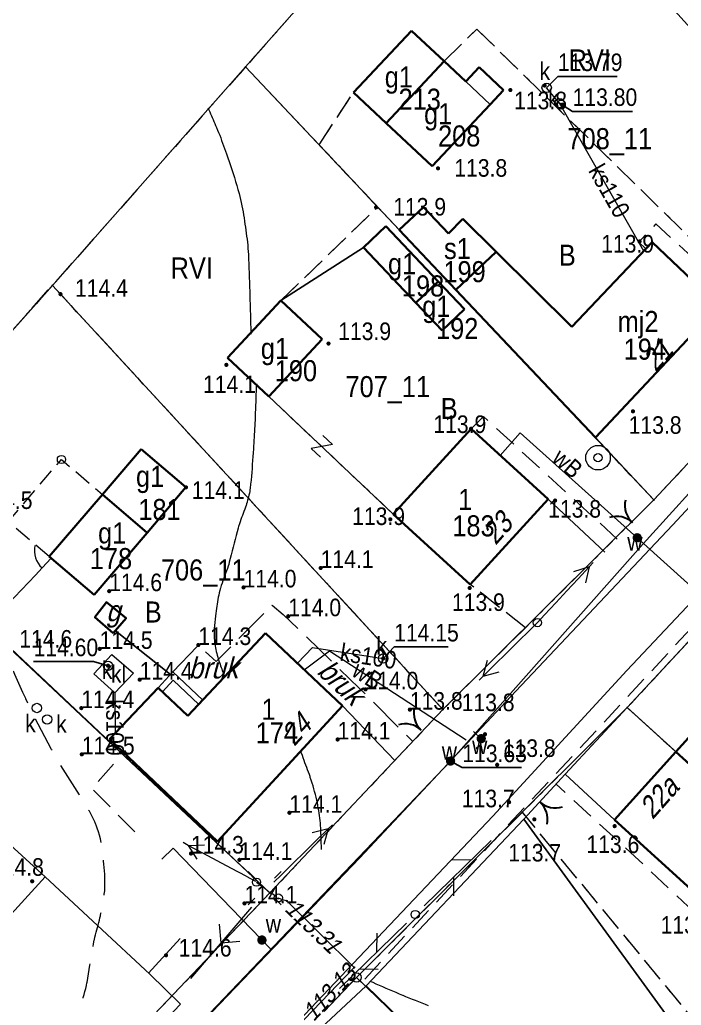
# Model space of a CAD drawing. Extents: x 6512885 to 6513481, y 5959590 to 5960000.
# Drawn here: x 6512914.8 to 6512971.3, y 5959644.3 to 5959728.5 of the extents above; entities that cross this region are included whole.
import ezdxf
from ezdxf.enums import TextEntityAlignment as Align

# ---------------------------------------------------------------- set-up
doc = ezdxf.new("R2010")
doc.units = 0
doc.header["$MEASUREMENT"] = 0
for name, pattern in [('0.7_0.7', [1.4, 0.7, -0.7]), ('2.0_1.0', [3, 2, -1]), ('21-1000', [2.2, 1.5, -0.7]), ('217-1000', [2.8, 2.1, -0.7]), ('218-1000', [1.4, 0.7, -0.7]), ('219-1000', [0]), ('3.0_1.5', [4.5, 3, -1.5]), ('mz3.0_1.0', [4, 3, -1])]:
    doc.linetypes.add(name, pattern=pattern)
doc.layers.get('0').update_dxf_attribs({"color": 2, "linetype": 'CONTINUOUS', "lineweight": 5})
for name, color, linetype in [('202-Punkt graniczny stabilizowany trwale', 7, 'CONTINUOUS'), ('203-Punkt załamania granicy działki nie stabilizowany', 7, 'CONTINUOUS'), ('210-Oznaczenie użytku', 7, 'CONTINUOUS'), ('211-Nr działki', 7, 'CONTINUOUS'), ('217-Granica konturu klasyfikcyjnego', 7, 'CONTINUOUS'), ('218-Granica użytku', 7, 'CONTINUOUS'), ('219-Linia granicy', 7, 'CONTINUOUS'), ('238-Punkt adresowy budynku', 7, 'CONTINUOUS'), ('311-podpora związana z budynkiem (punkt)', 7, 'CONTINUOUS'), ('312-Budynek (powierzchnia)', 7, 'CONTINUOUS'), ('312-Numer ewidencyjny budynku', 7, 'CONTINUOUS'), ('312-Numer ewidencyjny budynku-Atr124', 7, 'CONTINUOUS'), ('320-część budynku wyodrębniona ze względu na liczbę kondygnacji naziemnych (powierzchnia)', 7, 'CONTINUOUS'), ('346-Wiata  taras odkryty na podporach - obrys', 7, 'CONTINUOUS'), ('354-Taras weranda', 7, 'CONTINUOUS'), ('510-Podpora jednosłupowa symb.-SEPOW', 7, 'CONTINUOUS'), ('510-Podpora jednosłupowa symb.-STPOW', 7, 'CONTINUOUS'), ('512-Podpora wielosłupowa linia-SEPOW', 7, 'CONTINUOUS'), ('516-Kierunek linii eN-SEPOW', 7, 'CONTINUOUS'), ('521-Kierunek linii-STPOW', 7, 'CONTINUOUS'), ('625-Punkt rzędnej przewodu-SEPOD', 7, 'CONTINUOUS'), ('625-Punkt rzędnej przewodu-SEPOD-Atr2', 7, 'CONTINUOUS'), ('685-Osadnik kanal. lokalnej szambo - obrys-SK', 7, 'CONTINUOUS'), ('685-Osadnik kanal. lokalnej szambo - obrys-SK-Atr17', 7, 'CONTINUOUS'), ('811-Warstwica ciągła linia', 7, 'CONTINUOUS'), ('812-Warstwica pomocnicza linia', 7, 'CONTINUOUS'), ('905-Brama prawa', 7, 'CONTINUOUS'), ('905-Brama w ogrodzeniu', 7, 'CONTINUOUS'), ('991-Przehaczenie', 7, 'CONTINUOUS'), ('996-Tekst dodatkowy mały', 7, 'CONTINUOUS'), ('chodnik (powierzchnia)', 7, 'CONTINUOUS'), ('jezdnia (powierzchnia)', 7, 'CONTINUOUS'), ('krawężnik (linia)', 7, 'CONTINUOUS'), ('latarnia na słupie lub maszcie (punkt)', 7, 'CONTINUOUS'), ('ogrodzenie trwałe (linia)', 7, 'CONTINUOUS'), ('przewód elektroenergetyczny (linia)', 7, 'CONTINUOUS'), ('przewód elektroenergetyczny niskiego napięcia (linia) - symbol', 7, 'CONTINUOUS'), ('przewód kanalizacyjny (linia)', 7, 'CONTINUOUS'), ('przewód kanalizacyjny (linia)-Atr1', 7, 'CONTINUOUS'), ('przewód wodociągowy (linia)', 7, 'CONTINUOUS'), ('przewód wodociągowy (linia)-Atr1', 7, 'CONTINUOUS'), ('punkt o określonej wysokości (sieć kanalizacyjna)', 7, 'CONTINUOUS'), ('punkt o określonej wysokości (sieć kanalizacyjna)-Atr2', 7, 'CONTINUOUS'), ('punkt o określonej wysokości (sieć wodociągowa)', 7, 'CONTINUOUS'), ('punkt o określonej wysokości (sieć wodociągowa)-Atr2', 7, 'CONTINUOUS'), ('punkt wysokościowy naturalny', 7, 'CONTINUOUS'), ('punkt wysokościowy naturalny-Atr2', 7, 'CONTINUOUS'), ('studnia (punkt)', 7, 'CONTINUOUS'), ('właz okrągły - siec kanalizacyjna (punkt)', 7, 'CONTINUOUS'), ('właz okrągły - siec kanalizacyjna (punkt)-Atr17', 7, 'CONTINUOUS'), ('zasuwa - siec wodociągowa (punkt)', 7, 'CONTINUOUS'), ('zasuwa - siec wodociągowa (punkt)-Atr17', 7, 'CONTINUOUS')]:
    doc.layers.add(name, color=color, linetype=linetype)
doc.styles.get("Standard").update_dxf_attribs({"font": 'txt', "width": 0.75})
doc.linetypes.add('902-1000', pattern='A,5,0,[1,ksztalty.shx,S=1,R=0,X=0,Y=0],5', length=10)

# ---------------------------------------------------------------- blocks, each defined once
blk = doc.blocks.new('PW01')
at = {"linetype": 'Continuous', "lineweight": 13}
h = blk.add_hatch(color=0, dxfattribs=at)
edge = h.paths.add_edge_path()
edge.add_arc((0, 0), 0.18, 0, 360)
blk = doc.blocks.new('US22')
at = {"color": 0, "linetype": 'Continuous', "lineweight": 0}
blk.add_circle((0, 0), 0.4, dxfattribs=at)
blk = doc.blocks.new('905P')
at = {"color": 0, "linetype": 'Continuous', "lineweight": 0}
blk.add_arc((2, 0), 2, 120, 180, dxfattribs=at)
blk = doc.blocks.new('311')
at = {"color": 0, "linetype": 'Continuous', "lineweight": 0}
blk.add_circle((0, 0), 0.35, dxfattribs=at)
blk = doc.blocks.new('510')
at = {"color": 0, "linetype": 'Continuous', "lineweight": 0}
blk.add_circle((0, 0), 0.35, dxfattribs=at)
blk = doc.blocks.new('516')
at = {"color": 0, "linetype": 'Continuous', "lineweight": 0}
for p, q in [((5.05, 0), (3.919, 1.131)), ((1.05, 0), (9.05, 0)), ((5.05, 0), (3.919, -1.131))]:
    blk.add_line(p, q, dxfattribs=at)
blk = doc.blocks.new('US25')
at = {"linetype": 'Continuous', "lineweight": 13}
h = blk.add_hatch(color=0, dxfattribs=at)
edge = h.paths.add_edge_path()
edge.add_arc((0, 0), 0.4, 0, 360)
blk = doc.blocks.new('SM011')
at = {"color": 0, "linetype": 'Continuous', "lineweight": 13}
for p, q in [((-0.848, 0.848), (-1.414, 1.414)), ((0.849, 0.848), (1.414, 1.414)), ((-0.848, -0.849), (-1.414, -1.414)), ((0.849, -0.849), (1.414, -1.414))]:
    blk.add_line(p, q, dxfattribs=at)
blk = doc.blocks.new('621')
at = {"linetype": 'Continuous', "lineweight": 0}
h = blk.add_hatch(color=0, dxfattribs=at)
edge = h.paths.add_edge_path()
edge.add_arc((0, 0), 0.1, 0, 360)
blk = doc.blocks.new('991')
at = {"color": 0, "linetype": 'Continuous', "lineweight": 0}
for p, q in [((-0.55, 0.75), (0.55, 0.75)), ((0.55, 0.75), (-0.55, -0.75)), ((-0.55, -0.75), (0.55, -0.75))]:
    blk.add_line(p, q, dxfattribs=at)
blk = doc.blocks.new('521')
at = {"color": 0, "linetype": 'Continuous', "lineweight": 0}
for p, q in [((6.65, 0), (5.519, 1.131)), ((1.05, 0), (9.05, 0)), ((4.581, 0), (3.45, -1.131))]:
    blk.add_line(p, q, dxfattribs=at)
blk = doc.blocks.new('905')
at = {"color": 0, "linetype": 'Continuous', "lineweight": 30}
for centre, start, end in [((-2, 0), 0, 60), ((2, 0), 120, 180)]:
    blk.add_arc(centre, 2, start, end, dxfattribs=at)
blk = doc.blocks.new('US13')
at = {"color": 0, "linetype": 'Continuous', "lineweight": 13}
for radius in [1.05, 0.35]:
    blk.add_circle((0, 0), radius, dxfattribs=at)
blk = doc.blocks.new('PE04')
at = {"color": 0, "linetype": 'Continuous', "lineweight": 13}
for p, q in [((0.9, 0), (0, 0)), ((0.9, 0), (2.3, 0)), ((2.3, 0), (3.7, 0)), ((3.7, 0), (5.1, 0)), ((5.1, 0), (6.5, 0)), ((6.5, 0), (5.288, 0.7)), ((6.5, 0), (5.288, -0.7)), ((6.5, 0), (7, 0))]:
    blk.add_line(p, q, dxfattribs=at)
blk = doc.blocks.new('203')
at = {"linetype": 'Continuous', "lineweight": 0}
h = blk.add_hatch(color=0, dxfattribs=at)
edge = h.paths.add_edge_path()
edge.add_arc((0, 0), 0.09, 0, 360)
blk = doc.blocks.new('202')
at = {"color": 0, "linetype": 'Continuous', "lineweight": 0}
blk.add_circle((0, 0), 0.4, dxfattribs=at)

msp = doc.modelspace()

# ---------------------------------------------------------------- linework, layer by layer
at = {"layer": '217-Granica konturu klasyfikcyjnego', "color": 3, "linetype": '217-1000', "lineweight": 13, "flags": 128}
for points in [[(6512954.37, 5959747.39), (6512934.1, 5959724.46)], [(6512943.32, 5959722.27), (6512948.26, 5959727.55)], [(6512948.26, 5959727.55), (6512951.06, 5959724.94)], [(6512951.06, 5959724.94), (6512953.85, 5959727.69)], [(6512953.85, 5959727.69), (6512981.39, 5959700.74)], [(6512934.1, 5959724.46), (6512917.59, 5959705.8)], [(6512934.1, 5959724.46), (6512940.38, 5959717.8)], [(6512940.38, 5959717.8), (6512943.32, 5959722.27)], [(6512945.38, 5959712.49), (6512940.38, 5959717.8)], [(6512937.12, 5959704.5), (6512945.38, 5959712.49)], [(6512900.94, 5959687.11), (6512917.59, 5959705.8)], [(6512917.59, 5959705.8), (6512950.96, 5959669.57)], [(6512932.55, 5959699.6), (6512937.12, 5959704.5)], [(6512936.08, 5959696.31), (6512932.55, 5959699.6)], [(6512946.71, 5959686.26), (6512936.08, 5959696.31)], [(6512936.17, 5959653.9), (6512900.94, 5959687.11)], [(6512953.29, 5959680.26), (6512946.71, 5959686.26)], [(6512958, 5959676.56), (6512953.29, 5959680.26)], [(6512950.96, 5959669.57), (6512958, 5959676.56)], [(6512957.75, 5959660.81), (6512943.58, 5959646.69)], [(6512987.34, 5959624.94), (6512957.75, 5959660.81)], [(6512911.58, 5959628.07), (6512936.17, 5959653.9)], [(6512943.58, 5959646.69), (6512954.27, 5959636.34)]]:
    msp.add_lwpolyline(points, dxfattribs=at)
at = {"layer": '218-Granica użytku', "color": 3, "linetype": '218-1000', "lineweight": 13, "flags": 128}
for points in [[(6512954.37, 5959747.39), (6512934.1, 5959724.46)], [(6512943.32, 5959722.27), (6512948.26, 5959727.55)], [(6512948.26, 5959727.55), (6512951.06, 5959724.94)], [(6512951.06, 5959724.94), (6512953.85, 5959727.69)], [(6512953.85, 5959727.69), (6512981.39, 5959700.74)], [(6512934.1, 5959724.46), (6512917.59, 5959705.8)], [(6512934.1, 5959724.46), (6512940.38, 5959717.8)], [(6512940.38, 5959717.8), (6512943.32, 5959722.27)], [(6512940.38, 5959717.8), (6512945.38, 5959712.49)], [(6512937.12, 5959704.5), (6512945.38, 5959712.49)], [(6512945.38, 5959712.49), (6512968.97, 5959687.47)], [(6512917.59, 5959705.8), (6512900.94, 5959687.11)], [(6512950.96, 5959669.57), (6512917.59, 5959705.8)], [(6512932.55, 5959699.6), (6512937.12, 5959704.5)], [(6512968.97, 5959687.47), (6512981.39, 5959700.74)], [(6512936.08, 5959696.31), (6512932.55, 5959699.6)], [(6512946.71, 5959686.26), (6512936.08, 5959696.31)], [(6512958, 5959676.56), (6512968.97, 5959687.47)], [(6512900.94, 5959687.11), (6512936.17, 5959653.9)], [(6512953.29, 5959680.26), (6512946.71, 5959686.26)], [(6512958, 5959676.56), (6512953.29, 5959680.26)], [(6512975.06, 5959678.73), (6512966.7, 5959669.73)], [(6512950.96, 5959669.57), (6512958, 5959676.56)], [(6512936.17, 5959653.9), (6512950.96, 5959669.57)], [(6512966.7, 5959669.73), (6512957.75, 5959660.81)], [(6512966.7, 5959669.73), (6513000.55, 5959639.05)], [(6512957.75, 5959660.81), (6512943.58, 5959646.69)], [(6512987.34, 5959624.94), (6512957.75, 5959660.81)], [(6512911.58, 5959628.07), (6512936.17, 5959653.9)], [(6512940.82, 5959643.79), (6512943.58, 5959646.69)], [(6512943.58, 5959646.69), (6512954.27, 5959636.34)]]:
    msp.add_lwpolyline(points, dxfattribs=at)
at = {"layer": '219-Linia granicy', "color": 7, "linetype": '219-1000', "lineweight": 13, "flags": 128}
for points in [[(6512954.37, 5959747.39), (6512934.1, 5959724.46)], [(6512934.1, 5959724.46), (6512917.59, 5959705.8)], [(6512968.97, 5959687.47), (6512934.1, 5959724.46)], [(6512989.09, 5959708.99), (6512968.97, 5959687.47)], [(6512900.94, 5959687.11), (6512917.59, 5959705.8)], [(6512950.96, 5959669.57), (6512917.59, 5959705.8)], [(6512983.78, 5959688.12), (6512966.7, 5959669.73)], [(6512968.97, 5959687.47), (6512950.96, 5959669.57)], [(6512900.94, 5959687.11), (6512936.17, 5959653.9)], [(6512936.17, 5959653.9), (6512950.96, 5959669.57)], [(6512966.7, 5959669.73), (6512943.58, 5959646.69)], [(6512966.7, 5959669.73), (6513000.55, 5959639.05)], [(6512895.45, 5959611.12), (6512936.17, 5959653.9)], [(6512943.58, 5959646.69), (6512940.82, 5959643.79)], [(6512977.23, 5959614.12), (6512943.58, 5959646.69)]]:
    msp.add_lwpolyline(points, dxfattribs=at)
at = {"layer": '312-Budynek (powierzchnia)', "color": 7, "linetype": 'Continuous', "lineweight": 35, "flags": 128}
for points in [[(6512943.32, 5959722.27), (6512948.26, 5959727.55)], [(6512948.26, 5959727.55), (6512951.06, 5959724.94)], [(6512951.06, 5959724.94), (6512946.11, 5959719.65)], [(6512946.11, 5959719.65), (6512951.06, 5959724.94)], [(6512951.06, 5959724.94), (6512952.9, 5959723.21)], [(6512952.9, 5959723.21), (6512954.04, 5959724.44)], [(6512954.04, 5959724.44), (6512956.13, 5959722.48)], [(6512946.11, 5959719.65), (6512943.32, 5959722.27)], [(6512956.13, 5959722.48), (6512954.99, 5959721.26)], [(6512954.99, 5959721.26), (6512950.05, 5959715.97)], [(6512950.05, 5959715.97), (6512946.11, 5959719.65)], [(6512947.22, 5959710.53), (6512949.29, 5959712.49)], [(6512949.29, 5959712.49), (6512951.43, 5959710.22)], [(6512944.16, 5959709.02), (6512946.09, 5959710.86)], [(6512946.09, 5959710.86), (6512950.56, 5959706.14)], [(6512951.43, 5959710.22), (6512952.66, 5959711.47)], [(6512952.66, 5959711.47), (6512955.5, 5959708.65)], [(6512952.07, 5959705.41), (6512947.22, 5959710.53)], [(6512948.63, 5959704.32), (6512944.16, 5959709.02)], [(6512961.97, 5959702.25), (6512968.84, 5959709.49)], [(6512968.84, 5959709.49), (6512972.83, 5959705.7)], [(6512955.5, 5959708.65), (6512952.07, 5959705.41)], [(6512952.07, 5959705.41), (6512955.5, 5959708.65)], [(6512955.5, 5959708.65), (6512961.97, 5959702.25)], [(6512950.56, 5959706.14), (6512948.63, 5959704.32)], [(6512948.63, 5959704.32), (6512950.56, 5959706.14)], [(6512950.56, 5959706.14), (6512952.81, 5959703.77)], [(6512964, 5959692.8), (6512952.07, 5959705.41)], [(6512932.55, 5959699.6), (6512937.12, 5959704.5)], [(6512937.12, 5959704.5), (6512940.64, 5959701.21)], [(6512950.89, 5959701.95), (6512948.63, 5959704.32)], [(6512952.81, 5959703.77), (6512950.89, 5959701.95)], [(6512973.12, 5959702.52), (6512964, 5959692.8)], [(6512940.64, 5959701.21), (6512936.08, 5959696.31)], [(6512936.08, 5959696.31), (6512932.55, 5959699.6)], [(6512946.71, 5959686.26), (6512953.36, 5959693.55)], [(6512953.36, 5959693.55), (6512959.94, 5959687.55)], [(6512921.86, 5959687.95), (6512925.16, 5959691.82)], [(6512925.16, 5959691.82), (6512929, 5959688.55)], [(6512929, 5959688.55), (6512925.69, 5959684.67)], [(6512917.32, 5959682.63), (6512921.86, 5959687.95)], [(6512921.86, 5959687.95), (6512925.69, 5959684.67)], [(6512925.69, 5959684.67), (6512921.86, 5959687.95)], [(6512959.94, 5959687.55), (6512953.29, 5959680.26)], [(6512953.29, 5959680.26), (6512946.71, 5959686.26)], [(6512925.69, 5959684.67), (6512921.16, 5959679.36)], [(6512921.16, 5959679.36), (6512917.32, 5959682.63)], [(6512929.17, 5959669.03), (6512935.8, 5959676.1)], [(6512935.8, 5959676.1), (6512942.37, 5959669.88)], [(6512922.46, 5959667.03), (6512926.62, 5959671.43)], [(6512926.62, 5959671.43), (6512929.17, 5959669.03)], [(6512970.87, 5959665.96), (6512976.3, 5959671.97)], [(6512942.37, 5959669.88), (6512931.69, 5959658.29)], [(6512931.69, 5959658.29), (6512922.46, 5959667.03)], [(6512965.61, 5959660.15), (6512970.87, 5959665.96)], [(6512970.87, 5959665.96), (6512978.04, 5959659.46)], [(6512978.04, 5959659.46), (6512970.87, 5959665.96)], [(6512972.78, 5959653.65), (6512965.61, 5959660.15)]]:
    msp.add_lwpolyline(points, dxfattribs=at)
msp.add_lwpolyline([(6512922.79, 5959676.08), (6512921.22, 5959677.45), (6512922.21, 5959678.75), (6512923.89, 5959677.37)], close=True, dxfattribs=at)
at = {"layer": '320-część budynku wyodrębniona ze względu na liczbę kondygnacji naziemnych (powierzchnia)', "color": 7, "linetype": 'Continuous', "lineweight": 18, "flags": 128}
msp.add_lwpolyline([(6512954.99, 5959721.26), (6512952.9, 5959723.21)], dxfattribs=at)
at = {"layer": '346-Wiata  taras odkryty na podporach - obrys', "color": 7, "linetype": '21-1000', "lineweight": 13, "flags": 128}
msp.add_lwpolyline([(6512917.32, 5959682.63), (6512913.82, 5959685.61), (6512918.36, 5959690.93), (6512921.86, 5959687.95)], close=True, dxfattribs=at)
at = {"layer": '354-Taras weranda', "color": 0, "lineweight": 13}
for p, q in [((6512926.62, 5959671.43), (6512927.89, 5959672.78)), ((6512926.984, 5959671.087), (6512927.911, 5959672.072)), ((6512927.89, 5959672.78), (6512930.44, 5959670.37)), ((6512927.911, 5959672.072), (6512930.097, 5959670.007)), ((6512926.62, 5959671.43), (6512926.802, 5959671.259)), ((6512926.984, 5959671.087), (6512926.802, 5959671.259)), ((6512930.44, 5959670.37), (6512930.268, 5959670.188)), ((6512930.097, 5959670.007), (6512930.268, 5959670.188))]:
    msp.add_line(p, q, dxfattribs=at)
at = {"layer": '512-Podpora wielosłupowa linia-SEPOW', "color": 7, "linetype": '0.7_0.7', "lineweight": 13, "flags": 128}
msp.add_lwpolyline([(6512935.03, 5959654.82), (6512936.89, 5959653.48)], dxfattribs=at)
at = {"layer": '685-Osadnik kanal. lokalnej szambo - obrys-SK', "color": 7, "linetype": 'Continuous', "lineweight": 13, "flags": 128}
msp.add_lwpolyline([(6512921.12, 5959672.62), (6512922.67, 5959674.27), (6512924.53, 5959672.68), (6512922.93, 5959671)], close=True, dxfattribs=at)
at = {"layer": '811-Warstwica ciągła linia', "color": 32, "linetype": 'Continuous', "lineweight": 13, "flags": 128}
for points in [[(6512930.88, 5959720.96), (6512930.953, 5959720.793), (6512931.026, 5959720.626), (6512931.099, 5959720.459), (6512931.172, 5959720.292), (6512931.245, 5959720.125), (6512931.318, 5959719.958), (6512931.391, 5959719.791), (6512931.464, 5959719.624), (6512931.537, 5959719.457), (6512931.61, 5959719.29), (6512931.704, 5959719.069), (6512931.794, 5959718.846), (6512931.881, 5959718.623), (6512931.966, 5959718.398), (6512932.049, 5959718.173), (6512932.13, 5959717.947), (6512932.21, 5959717.72), (6512932.29, 5959717.493), (6512932.37, 5959717.267), (6512932.45, 5959717.04), (6512932.569, 5959716.703), (6512932.687, 5959716.366), (6512932.803, 5959716.029), (6512932.917, 5959715.691), (6512933.028, 5959715.352), (6512933.137, 5959715.012), (6512933.243, 5959714.671), (6512933.345, 5959714.329), (6512933.444, 5959713.985), (6512933.54, 5959713.64), (6512933.607, 5959713.382), (6512933.669, 5959713.123), (6512933.727, 5959712.864), (6512933.78, 5959712.603), (6512933.83, 5959712.343), (6512933.877, 5959712.081), (6512933.921, 5959711.819), (6512933.962, 5959711.556), (6512934.002, 5959711.293), (6512934.04, 5959711.03), (6512934.077, 5959710.772), (6512934.114, 5959710.513), (6512934.15, 5959710.255), (6512934.185, 5959709.996), (6512934.217, 5959709.737), (6512934.247, 5959709.479), (6512934.274, 5959709.219), (6512934.297, 5959708.96), (6512934.316, 5959708.7), (6512934.33, 5959708.44), (6512934.346, 5959708.046), (6512934.362, 5959707.652), (6512934.378, 5959707.258), (6512934.393, 5959706.864), (6512934.407, 5959706.47), (6512934.421, 5959706.076), (6512934.434, 5959705.682), (6512934.447, 5959705.288), (6512934.459, 5959704.894), (6512934.47, 5959704.5), (6512934.478, 5959704.212), (6512934.486, 5959703.924), (6512934.494, 5959703.636), (6512934.502, 5959703.348), (6512934.51, 5959703.06), (6512934.518, 5959702.772), (6512934.526, 5959702.484), (6512934.534, 5959702.196), (6512934.542, 5959701.908), (6512934.55, 5959701.62)], [(6512935.02, 5959697.4), (6512935.008, 5959697.088), (6512934.996, 5959696.776), (6512934.984, 5959696.464), (6512934.972, 5959696.152), (6512934.96, 5959695.84), (6512934.948, 5959695.528), (6512934.936, 5959695.216), (6512934.924, 5959694.904), (6512934.912, 5959694.592), (6512934.9, 5959694.28), (6512934.89, 5959694.036), (6512934.878, 5959693.792), (6512934.865, 5959693.548), (6512934.851, 5959693.304), (6512934.836, 5959693.06), (6512934.821, 5959692.816), (6512934.806, 5959692.572), (6512934.79, 5959692.328), (6512934.775, 5959692.084), (6512934.76, 5959691.84), (6512934.739, 5959691.505), (6512934.718, 5959691.169), (6512934.695, 5959690.834), (6512934.671, 5959690.499), (6512934.646, 5959690.164), (6512934.619, 5959689.829), (6512934.59, 5959689.494), (6512934.559, 5959689.159), (6512934.526, 5959688.825), (6512934.49, 5959688.49), (6512934.47, 5959688.338), (6512934.446, 5959688.187), (6512934.417, 5959688.036), (6512934.383, 5959687.887), (6512934.346, 5959687.738), (6512934.307, 5959687.589), (6512934.265, 5959687.441), (6512934.221, 5959687.294), (6512934.176, 5959687.147), (6512934.13, 5959687), (6512934.083, 5959686.854), (6512934.021, 5959686.675), (6512933.957, 5959686.497), (6512933.891, 5959686.32), (6512933.825, 5959686.143), (6512933.758, 5959685.966), (6512933.692, 5959685.79), (6512933.629, 5959685.612), (6512933.568, 5959685.434), (6512933.51, 5959685.254), (6512933.5, 5959685.22), (6512933.457, 5959685.073), (6512933.366, 5959684.75), (6512933.279, 5959684.425), (6512933.196, 5959684.1), (6512933.115, 5959683.773), (6512933.035, 5959683.447), (6512932.955, 5959683.12), (6512932.873, 5959682.794), (6512932.788, 5959682.469), (6512932.7, 5959682.145), (6512932.65, 5959681.97), (6512932.606, 5959681.824), (6512932.537, 5959681.614), (6512932.465, 5959681.406), (6512932.389, 5959681.198), (6512932.312, 5959680.991), (6512932.235, 5959680.784), (6512932.158, 5959680.576), (6512932.084, 5959680.368), (6512932.014, 5959680.158), (6512931.949, 5959679.946), (6512931.93, 5959679.88), (6512931.89, 5959679.731), (6512931.843, 5959679.541), (6512931.802, 5959679.351), (6512931.764, 5959679.159), (6512931.729, 5959678.967), (6512931.697, 5959678.775), (6512931.667, 5959678.582), (6512931.639, 5959678.389), (6512931.612, 5959678.195), (6512931.586, 5959678.002), (6512931.58, 5959677.96), (6512931.559, 5959677.808), (6512931.524, 5959677.544), (6512931.491, 5959677.28), (6512931.462, 5959677.015), (6512931.437, 5959676.75), (6512931.418, 5959676.485), (6512931.407, 5959676.221), (6512931.404, 5959675.956), (6512931.411, 5959675.693), (6512931.429, 5959675.43), (6512931.44, 5959675.32), (6512931.459, 5959675.168), (6512931.484, 5959675.006), (6512931.513, 5959674.844), (6512931.546, 5959674.683), (6512931.583, 5959674.522), (6512931.624, 5959674.362), (6512931.668, 5959674.203), (6512931.715, 5959674.044), (6512931.764, 5959673.887), (6512931.816, 5959673.731), (6512931.82, 5959673.72), (6512931.87, 5959673.575), (6512931.916, 5959673.441), (6512931.962, 5959673.307), (6512932.008, 5959673.173), (6512932.054, 5959673.039), (6512932.1, 5959672.905), (6512932.146, 5959672.771), (6512932.192, 5959672.637), (6512932.238, 5959672.503), (6512932.28, 5959672.38)], [(6512940.58, 5959657.62), (6512940.575, 5959657.785), (6512940.569, 5959657.95), (6512940.564, 5959658.115), (6512940.558, 5959658.28), (6512940.552, 5959658.445), (6512940.546, 5959658.61), (6512940.539, 5959658.775), (6512940.533, 5959658.94), (6512940.527, 5959659.105), (6512940.52, 5959659.27), (6512940.512, 5959659.435), (6512940.499, 5959659.651), (6512940.482, 5959659.867), (6512940.462, 5959660.082), (6512940.438, 5959660.297), (6512940.41, 5959660.512), (6512940.38, 5959660.727), (6512940.346, 5959660.941), (6512940.31, 5959661.155), (6512940.27, 5959661.369), (6512940.26, 5959661.42), (6512940.227, 5959661.583), (6512940.174, 5959661.83), (6512940.117, 5959662.075), (6512940.056, 5959662.32), (6512939.992, 5959662.563), (6512939.925, 5959662.805), (6512939.855, 5959663.047), (6512939.782, 5959663.288), (6512939.706, 5959663.528), (6512939.627, 5959663.768), (6512939.6, 5959663.85), (6512939.547, 5959664.007), (6512939.474, 5959664.211), (6512939.399, 5959664.415), (6512939.323, 5959664.618), (6512939.246, 5959664.821), (6512939.169, 5959665.024), (6512939.093, 5959665.227), (6512939.018, 5959665.431), (6512938.946, 5959665.635), (6512938.876, 5959665.841), (6512938.86, 5959665.89)], [(6512949.733, 5959644.274), (6512949.457, 5959644.383), (6512949.179, 5959644.49), (6512948.902, 5959644.597), (6512948.624, 5959644.703), (6512948.347, 5959644.81), (6512948.071, 5959644.919), (6512947.795, 5959645.031), (6512947.56, 5959645.13), (6512947.522, 5959645.146), (6512947.24, 5959645.268), (6512946.957, 5959645.389), (6512946.675, 5959645.511), (6512946.393, 5959645.632), (6512946.111, 5959645.754), (6512945.829, 5959645.876), (6512945.547, 5959645.998), (6512945.265, 5959646.121), (6512944.983, 5959646.244), (6512944.74, 5959646.35)]]:
    msp.add_lwpolyline(points, dxfattribs=at)
at = {"layer": '812-Warstwica pomocnicza linia', "color": 32, "linetype": '3.0_1.5', "lineweight": 13, "flags": 128}
msp.add_lwpolyline([(6512920.5, 5959636.02), (6512920.453, 5959636.22), (6512920.405, 5959636.42), (6512920.358, 5959636.62), (6512920.311, 5959636.82), (6512920.264, 5959637.019), (6512920.217, 5959637.219), (6512920.17, 5959637.419), (6512920.123, 5959637.62), (6512920.076, 5959637.82), (6512920.03, 5959638.02), (6512919.99, 5959638.209), (6512919.957, 5959638.399), (6512919.929, 5959638.59), (6512919.907, 5959638.782), (6512919.889, 5959638.974), (6512919.874, 5959639.167), (6512919.861, 5959639.36), (6512919.851, 5959639.554), (6512919.84, 5959639.747), (6512919.83, 5959639.94), (6512919.82, 5959640.133), (6512919.81, 5959640.348), (6512919.802, 5959640.563), (6512919.796, 5959640.778), (6512919.791, 5959640.993), (6512919.788, 5959641.208), (6512919.786, 5959641.423), (6512919.786, 5959641.638), (6512919.787, 5959641.853), (6512919.79, 5959642.068), (6512919.79, 5959642.09), (6512919.794, 5959642.283), (6512919.798, 5959642.437), (6512919.804, 5959642.591), (6512919.812, 5959642.746), (6512919.823, 5959642.9), (6512919.835, 5959643.054), (6512919.851, 5959643.208), (6512919.869, 5959643.361), (6512919.891, 5959643.515), (6512919.91, 5959643.63), (6512919.917, 5959643.668), (6512919.968, 5959643.932), (6512920.027, 5959644.194), (6512920.091, 5959644.454), (6512920.159, 5959644.713), (6512920.229, 5959644.971), (6512920.299, 5959645.229), (6512920.368, 5959645.487), (6512920.433, 5959645.746), (6512920.493, 5959646.006), (6512920.54, 5959646.23), (6512920.547, 5959646.268), (6512920.615, 5959646.632), (6512920.678, 5959646.996), (6512920.738, 5959647.362), (6512920.796, 5959647.728), (6512920.853, 5959648.094), (6512920.912, 5959648.46), (6512920.972, 5959648.826), (6512921.036, 5959649.191), (6512921.104, 5959649.555), (6512921.17, 5959649.88), (6512921.178, 5959649.918), (6512921.225, 5959650.126), (6512921.274, 5959650.333), (6512921.326, 5959650.54), (6512921.38, 5959650.746), (6512921.435, 5959650.953), (6512921.49, 5959651.159), (6512921.544, 5959651.365), (6512921.598, 5959651.572), (6512921.649, 5959651.78), (6512921.69, 5959651.95), (6512921.699, 5959651.988), (6512921.739, 5959652.167), (6512921.778, 5959652.346), (6512921.815, 5959652.525), (6512921.851, 5959652.705), (6512921.884, 5959652.885), (6512921.916, 5959653.065), (6512921.946, 5959653.246), (6512921.975, 5959653.426), (6512922.001, 5959653.607), (6512922.02, 5959653.75), (6512922.025, 5959653.788), (6512922.054, 5959654.073), (6512922.072, 5959654.359), (6512922.08, 5959654.646), (6512922.079, 5959654.933), (6512922.07, 5959655.221), (6512922.055, 5959655.509), (6512922.035, 5959655.797), (6512922.011, 5959656.085), (6512921.984, 5959656.372), (6512921.96, 5959656.62), (6512921.956, 5959656.658), (6512921.924, 5959656.972), (6512921.889, 5959657.285), (6512921.85, 5959657.597), (6512921.805, 5959657.909), (6512921.752, 5959658.218), (6512921.689, 5959658.527), (6512921.614, 5959658.833), (6512921.527, 5959659.137), (6512921.424, 5959659.438), (6512921.32, 5959659.7), (6512921.304, 5959659.736), (6512921.2, 5959659.972), (6512921.092, 5959660.203), (6512920.98, 5959660.431), (6512920.864, 5959660.655), (6512920.745, 5959660.877), (6512920.623, 5959661.096), (6512920.498, 5959661.314), (6512920.371, 5959661.531), (6512920.241, 5959661.747), (6512920.13, 5959661.93), (6512920.11, 5959661.963), (6512919.913, 5959662.279), (6512919.714, 5959662.593), (6512919.512, 5959662.906), (6512919.308, 5959663.217), (6512919.105, 5959663.528), (6512918.902, 5959663.839), (6512918.701, 5959664.152), (6512918.504, 5959664.466), (6512918.31, 5959664.783), (6512918.14, 5959665.07), (6512918.121, 5959665.103), (6512917.817, 5959665.632), (6512917.519, 5959666.164), (6512917.226, 5959666.697), (6512916.937, 5959667.233), (6512916.654, 5959667.772), (6512916.374, 5959668.313), (6512916.1, 5959668.857), (6512915.83, 5959669.404), (6512915.565, 5959669.953), (6512915.32, 5959670.47), (6512915.304, 5959670.505), (6512915.065, 5959671.018), (6512914.83, 5959671.533), (6512914.598, 5959672.048), (6512914.371, 5959672.566), (6512914.148, 5959673.085), (6512913.931, 5959673.606), (6512913.72, 5959674.129), (6512913.515, 5959674.655), (6512913.318, 5959675.184), (6512913.14, 5959675.68), (6512913.127, 5959675.716), (6512912.934, 5959676.278), (6512912.746, 5959676.841), (6512912.562, 5959677.405), (6512912.381, 5959677.97), (6512912.202, 5959678.535), (6512912.023, 5959679.101), (6512911.843, 5959679.666), (6512911.662, 5959680.231), (6512911.477, 5959680.794), (6512911.3, 5959681.32), (6512911.288, 5959681.357), (6512911.203, 5959681.611), (6512911.119, 5959681.866), (6512911.036, 5959682.121), (6512910.952, 5959682.375), (6512910.866, 5959682.63), (6512910.778, 5959682.883), (6512910.685, 5959683.134), (6512910.588, 5959683.384), (6512910.484, 5959683.631), (6512910.39, 5959683.84), (6512910.374, 5959683.875), (6512910.236, 5959684.167), (6512910.096, 5959684.458), (6512909.955, 5959684.748), (6512909.812, 5959685.037), (6512909.668, 5959685.325), (6512909.524, 5959685.613), (6512909.379, 5959685.901), (6512909.233, 5959686.189), (6512909.088, 5959686.477), (6512908.96, 5959686.73), (6512908.943, 5959686.764), (6512908.788, 5959687.072), (6512908.633, 5959687.379), (6512908.478, 5959687.686), (6512908.323, 5959687.993), (6512908.168, 5959688.3), (6512908.013, 5959688.607), (6512907.858, 5959688.914), (6512907.703, 5959689.221), (6512907.548, 5959689.528), (6512907.41, 5959689.8), (6512907.392, 5959689.834), (6512907.305, 5959689.996), (6512907.213, 5959690.155), (6512907.118, 5959690.313), (6512907.022, 5959690.471), (6512906.927, 5959690.629), (6512906.835, 5959690.788), (6512906.748, 5959690.95), (6512906.668, 5959691.114), (6512906.598, 5959691.283), (6512906.55, 5959691.42), (6512906.538, 5959691.457), (6512906.428, 5959691.819), (6512906.324, 5959692.183), (6512906.226, 5959692.548), (6512906.132, 5959692.914), (6512906.042, 5959693.281), (6512905.953, 5959693.648), (6512905.866, 5959694.016), (6512905.779, 5959694.383), (6512905.691, 5959694.751), (6512905.61, 5959695.08)], dxfattribs=at)
at = {"layer": 'chodnik (powierzchnia)', "color": 7, "linetype": '2.0_1.0', "lineweight": 18, "flags": 128}
for points in [[(6512944.27, 5959646.54), (6512966.73, 5959670.64), (6512984.08, 5959689.4), (6513011.16, 5959718.83), (6513021.15, 5959729.51)], [(6512980.91, 5959696.5), (6512975.89, 5959701), (6512975.75, 5959705.01), (6512969.14, 5959711.05), (6512967.69, 5959709.49), (6512968.3, 5959708.92)], [(6512953.36, 5959693.55), (6512954.41, 5959694.6), (6512965.89, 5959684.1)], [(6512924.62, 5959659.12), (6512920.96, 5959662.82), (6512923.42, 5959665.6)], [(6512974.6, 5959653.27), (6512972.98, 5959651.76), (6512967.36, 5959657.02), (6512960.59, 5959663.21)]]:
    msp.add_lwpolyline(points, dxfattribs=at)
at = {"layer": 'jezdnia (powierzchnia)', "color": 7, "linetype": 'mz3.0_1.0', "lineweight": 18, "flags": 128}
msp.add_lwpolyline([(6512927.89, 5959672.78), (6512930.06, 5959675.08), (6512931.57, 5959673.67), (6512936.36, 5959678.48), (6512937.32, 5959677.69), (6512943.8, 5959671.4), (6512948.38, 5959666.83)], dxfattribs=at)
at = {"layer": 'krawężnik (linia)', "color": 7, "linetype": 'Continuous', "lineweight": 25, "flags": 128}
for points in [[(6513102.55, 5959827.72), (6513101.19, 5959826.19), (6513099.39, 5959824.32), (6513094.7, 5959819.33), (6513090.48, 5959814.63), (6513072.98, 5959795.56), (6513056.7, 5959778.3), (6513039.92, 5959760.7), (6513030.86, 5959751.12), (6513025.27, 5959744.33), (6513018.6, 5959737.07), (6513003.97, 5959721.14), (6512990.04, 5959706.24), (6512970.56, 5959685.31), (6512957.19, 5959671.13), (6512943.87, 5959656.9), (6512931.22, 5959643.71), (6512926.78, 5959639.16), (6512909.56, 5959621.28), (6512897.8, 5959609.21), (6512892.345, 5959604.09)], [(6513107.03, 5959823.27), (6513092.02, 5959807.45), (6513072.08, 5959786), (6513061.52, 5959774.76), (6513042.33, 5959754.43), (6513037.98, 5959749.46), (6513021.16, 5959731.1), (6512992.3, 5959700.08), (6512966.67, 5959672.89), (6512955.23, 5959660.47), (6512935.52, 5959639.67), (6512926.52, 5959630.3), (6512907.84, 5959610.46), (6512901.325, 5959604.09)]]:
    msp.add_lwpolyline(points, dxfattribs=at)
at = {"layer": 'ogrodzenie trwałe (linia)', "color": 7, "linetype": '902-1000', "lineweight": 25, "flags": 128}
for points in [[(6512975.67, 5959723.84), (6512954.37, 5959747.39), (6512934.1, 5959724.46)], [(6512917.59, 5959705.8), (6512934.1, 5959724.46), (6512947.22, 5959710.53)], [(6512968.97, 5959687.47), (6512989.09, 5959708.99), (6512979.45, 5959719.65)], [(6512944.16, 5959709.02), (6512937.12, 5959704.5)], [(6512900.94, 5959687.11), (6512917.59, 5959705.79), (6512950.96, 5959669.57), (6512936.17, 5959653.9)], [(6512936.08, 5959696.31), (6512946.71, 5959686.26)], [(6512964, 5959692.8), (6512968.97, 5959687.47), (6512950.96, 5959669.57)], [(6512959.94, 5959687.55), (6512964.79, 5959683.01)], [(6512911.94, 5959676.66), (6512916.14, 5959681.05), (6512916.7, 5959681.66), (6512917.47, 5959682.5)], [(6512961.41, 5959664.05), (6512966.7, 5959669.73), (6512976, 5959679.74)], [(6512928.54, 5959644.41), (6512925.91, 5959646.96), (6512916.97, 5959655.28), (6512892.74, 5959677.41)], [(6512936.17, 5959653.9), (6512911.94, 5959676.66)], [(6512927.69, 5959672.56), (6512922.97, 5959676.29)], [(6512942.37, 5959669.88), (6512946.86, 5959665.23)], [(6512966.7, 5959669.73), (6512970.87, 5959665.96)], [(6512944.41, 5959645.96), (6512957.87, 5959660.2), (6512961.41, 5959664.05), (6512965.61, 5959660.15)], [(6512957.87, 5959660.2), (6512985.21, 5959622.65)], [(6512916.97, 5959655.28), (6512902.48, 5959639.39), (6512913.84, 5959628.95), (6512928.54, 5959644.41)], [(6512925.8, 5959647.06), (6512928.5, 5959650)], [(6512979.372, 5959604.09), (6512977.93, 5959610.83), (6512977.23, 5959614.12), (6512944.41, 5959645.96), (6512933.65, 5959635.96), (6512933, 5959635.27), (6512931.67, 5959633.85), (6512913.56, 5959615.1), (6512906.26, 5959607.54), (6512906.939, 5959604.09)]]:
    msp.add_lwpolyline(points, dxfattribs=at)
at = {"layer": 'przewód elektroenergetyczny (linia)', "color": 1, "linetype": 'Continuous', "lineweight": 18, "flags": 128}
msp.add_lwpolyline([(6512936.89, 5959653.48), (6512937.08, 5959653.4), (6512937.63, 5959653.22), (6512943.38, 5959647.54), (6512936.98, 5959640.9), (6512937.43, 5959640.51), (6512937.57, 5959640.44)], dxfattribs=at)
at = {"layer": 'przewód kanalizacyjny (linia)', "color": 34, "linetype": 'Continuous', "lineweight": 18, "flags": 128}
for points in [[(6512960.93, 5959721.35), (6512959.82, 5959722.68)], [(6512968.12, 5959708.73), (6512960.93, 5959721.35)], [(6512938.52, 5959673.52), (6512939.8, 5959674.88), (6512945.85, 5959673.93)], [(6512922.93, 5959671), (6512922.94, 5959667.54)]]:
    msp.add_lwpolyline(points, dxfattribs=at)
at = {"layer": 'przewód wodociągowy (linia)', "color": 5, "linetype": 'Continuous', "lineweight": 18, "flags": 128}
for points in [[(6513117.75, 5959841.75), (6513097.71, 5959821.33), (6513090.54, 5959813.68), (6513073.73, 5959796.94), (6513063.96, 5959786.73), (6513056.13, 5959778.75), (6513028.11, 5959748.83), (6513019.51, 5959739.84), (6512994.81, 5959713.09), (6512980.88, 5959697.84), (6512968.06, 5959683.72), (6512951.62, 5959665.18), (6512929.22, 5959641.74), (6512903.17, 5959615.07), (6512900.88, 5959612.72), (6512891.834, 5959604.09)], [(6512985.26, 5959662.94), (6512987.76, 5959666.05), (6512968.1, 5959683.76), (6512957.56, 5959693.19), (6512955.84, 5959691.28)], [(6512939.11, 5959672.97), (6512941.26, 5959674.58), (6512952.94, 5959666.97)], [(6512953.58, 5959667.68), (6512954.23, 5959667.08)], [(6512936.25, 5959649.1), (6512927.92, 5959657.72), (6512926.93, 5959656.78)]]:
    msp.add_lwpolyline(points, dxfattribs=at)
at = {"layer": 'punkt o określonej wysokości (sieć kanalizacyjna)-Atr2', "color": 7, "flags": 128}
for points in [[(6512959.82, 5959722.68), (6512960.78, 5959723.64), (6512965.839, 5959723.64)], [(6512960.93, 5959721.35), (6512962.04, 5959720.66), (6512967.152, 5959720.66)], [(6512945.85, 5959673.93), (6512946.79, 5959674.92), (6512951.392, 5959674.92)], [(6512922.34, 5959673.31), (6512921.09, 5959673.66), (6512915.978, 5959673.66)]]:
    msp.add_lwpolyline(points, dxfattribs=at)
at = {"layer": 'punkt o określonej wysokości (sieć wodociągowa)-Atr2', "color": 7, "flags": 128}
msp.add_lwpolyline([(6512951.61, 5959665.17), (6512952.61, 5959664.61), (6512957.669, 5959664.61)], dxfattribs=at)

# ---------------------------------------------------------------- block references
at = {"layer": '202-Punkt graniczny stabilizowany trwale', "color": 7, "linetype": 'Continuous', "lineweight": 13}
msp.add_blockref('202', (6512943.58, 5959646.69), dxfattribs=at)
at = {"layer": '203-Punkt załamania granicy działki nie stabilizowany', "color": 7, "linetype": 'Continuous', "lineweight": 13}
for p in [(6512934.1, 5959724.46), (6512917.59, 5959705.8), (6512968.97, 5959687.47), (6512950.96, 5959669.57), (6512966.7, 5959669.73), (6512936.17, 5959653.9)]:
    msp.add_blockref('203', p, dxfattribs=at)
at = {"layer": '311-podpora związana z budynkiem (punkt)', "color": 7, "linetype": 'Continuous', "lineweight": 13}
msp.add_blockref('311', (6512918.36, 5959690.93), dxfattribs=at)
at = {"layer": '510-Podpora jednosłupowa symb.-SEPOW', "color": 7, "linetype": 'Continuous', "lineweight": 13}
for p in [(6512959.03, 5959676.99), (6512935.03, 5959654.82), (6512936.89, 5959653.48)]:
    msp.add_blockref('510', p, dxfattribs=at)
at = {"layer": '510-Podpora jednosłupowa symb.-STPOW', "color": 7, "linetype": 'Continuous', "lineweight": 13}
msp.add_blockref('510', (6512948.59, 5959652.06), dxfattribs=at)
at = {"layer": '516-Kierunek linii eN-SEPOW', "color": 7, "linetype": 'Continuous', "lineweight": 13, "rotation": 229.563}
msp.add_blockref('516', (6512935.27, 5959653.49), dxfattribs=at)
at = {"layer": '521-Kierunek linii-STPOW', "color": 7, "linetype": 'Continuous', "lineweight": 13}
for rotation in [44.243, 224.356]:
    msp.add_blockref('521', (6512948.59, 5959652.06), dxfattribs=dict(at, rotation=rotation))
at = {"layer": '625-Punkt rzędnej przewodu-SEPOD', "color": 1, "linetype": 'Continuous', "lineweight": 13}
msp.add_blockref('621', (6512937.63, 5959653.22), dxfattribs=at)
at = {"layer": '625-Punkt rzędnej przewodu-SEPOD', "color": 1, "linetype": 'Continuous', "lineweight": 13, "rotation": 0.067}
msp.add_blockref('621', (6512943.38, 5959647.54), dxfattribs=at)
at = {"layer": '905-Brama prawa', "color": 7, "linetype": 'Continuous', "lineweight": 25, "rotation": 47.47199999999999}
msp.add_blockref('905P', (6512916.7, 5959681.66), dxfattribs=at)
at = {"layer": '905-Brama w ogrodzeniu', "color": 7, "linetype": 'Continuous', "lineweight": 25}
for p, rotation in [((6512967.15, 5959685.54), 47.645), ((6512949.1, 5959667.81), 47.05100000000001), ((6512959.23, 5959661.68), 228.175)]:
    msp.add_blockref('905', p, dxfattribs=dict(at, rotation=rotation))
at = {"layer": '991-Przehaczenie', "color": 7, "linetype": 'Continuous', "lineweight": 13, "rotation": 317.395}
msp.add_blockref('991', (6512940.6, 5959692.04), dxfattribs=at)
at = {"layer": 'latarnia na słupie lub maszcie (punkt)', "color": 7, "linetype": 'Continuous', "lineweight": 18, "rotation": 180}
msp.add_blockref('SM011', (6512935.73, 5959654.31), dxfattribs=at)
at = {"layer": 'przewód elektroenergetyczny niskiego napięcia (linia) - symbol', "color": 1, "linetype": 'Continuous', "lineweight": 18}
for p, rotation in [((6512959.03, 5959676.99), 47.14500000000001), ((6512959.03, 5959676.99), 224.564), ((6512936.52, 5959654.82), 44.56399999999999), ((6512934.93, 5959654.91), 151.947)]:
    msp.add_blockref('PE04', p, dxfattribs=dict(at, rotation=rotation))
at = {"layer": 'punkt o określonej wysokości (sieć kanalizacyjna)', "color": 34, "linetype": 'Continuous', "lineweight": 13}
for p in [(6512959.65, 5959722.87), (6512961.16, 5959721.24), (6512945.85, 5959673.93), (6512922.34, 5959673.31)]:
    msp.add_blockref('PW01', p, dxfattribs=at)
at = {"layer": 'punkt o określonej wysokości (sieć wodociągowa)', "color": 5, "linetype": 'Continuous', "lineweight": 13}
msp.add_blockref('PW01', (6512951.61, 5959665.17), dxfattribs=at)
at = {"layer": 'punkt wysokościowy naturalny', "color": 7, "linetype": 'Continuous', "lineweight": 13}
for p in [(6512956.72, 5959722.48), (6512950.54, 5959715.79), (6512945.25, 5959712.46), (6512967.76, 5959709.55), (6512918.28, 5959705.05), (6512941.18, 5959700.83), (6512932.45, 5959699.01), (6512967.19, 5959695.04), (6512953.36, 5959693.55), (6512929, 5959688.55), (6512960.54, 5959687.42), (6512946.46, 5959685.82), (6512940.51, 5959681.66), (6512922.44, 5959679.68), (6512933.92, 5959680), (6512953.24, 5959679.95), (6512937.74, 5959677.54), (6512921.63, 5959674.75), (6512930.06, 5959675.08), (6512925.05, 5959672.12), (6512944.34, 5959671.29), (6512920.06, 5959669.69), (6512948.13, 5959669.56), (6512941.96, 5959667.01), (6512954.55, 5959667.46), (6512920.1, 5959665.74), (6512955.59, 5959664.85), (6512956.61, 5959661.66), (6512937.84, 5959660.75), (6512958.77, 5959660.19), (6512965.63, 5959659.61), (6512929.43, 5959657.27), (6512933.57, 5959656.73), (6512915.86, 5959654.9), (6512934, 5959653.01), (6512927.3, 5959648.58)]:
    msp.add_blockref('PW01', p, dxfattribs=at)
at = {"layer": 'studnia (punkt)', "color": 7, "linetype": 'Continuous', "lineweight": 18}
msp.add_blockref('US13', (6512964.21, 5959691.08), dxfattribs=at)
at = {"layer": 'właz okrągły - siec kanalizacyjna (punkt)', "color": 7, "linetype": 'Continuous', "lineweight": 13}
for p in [(6512959.82, 5959722.68), (6512960.93, 5959721.35), (6512922.34, 5959673.31), (6512945.85, 5959673.93), (6512916.26, 5959669.7), (6512917.14, 5959668.72)]:
    msp.add_blockref('US22', p, dxfattribs=at)
at = {"layer": 'zasuwa - siec wodociągowa (punkt)', "color": 7, "linetype": 'Continuous', "lineweight": 13}
for p, rotation in [((6512967.56, 5959684.24), 138.986), ((6512954.23, 5959667.08), 318.205), ((6512935.49, 5959649.88), 315.046)]:
    msp.add_blockref('US25', p, dxfattribs=dict(at, rotation=rotation))
msp.add_blockref('US25', (6512951.61, 5959665.17), dxfattribs=at)

# ---------------------------------------------------------------- texts
at = {"layer": '210-Oznaczenie użytku', "color": 3, "linetype": 'Continuous', "lineweight": 18, "width": 0.9}
for s, p in [('RVI', (6512961.7, 5959724.15)), ('B', (6512960.86, 5959707.48)), ('RVI', (6512927.69, 5959706.38)), ('B', (6512950.77, 5959694.38)), ('B', (6512925.48, 5959677))]:
    msp.add_text(s, height=1.8, dxfattribs=at).set_placement(p)
at = {"layer": '211-Nr działki', "color": 7, "linetype": 'Continuous', "lineweight": 18, "width": 0.9}
for s, p in [('708_11', (6512961.6, 5959717.43)), ('707_11', (6512942.63, 5959696.25)), ('706_11', (6512926.86, 5959680.59))]:
    msp.add_text(s, height=1.8, dxfattribs=at).set_placement(p)
at = {"layer": '238-Punkt adresowy budynku', "color": 7, "linetype": 'Continuous', "lineweight": 18, "oblique": 15, "width": 0.9}
for s, rotation, p in [('21', 48.088, (6512969.93, 5959699.22)), ('23', 48.432, (6512956.25, 5959684.44)), ('24', 47.338, (6512939.06, 5959667.24))]:
    msp.add_text(s, height=1.8, rotation=rotation, dxfattribs=at).set_placement(p, align=Align.CENTER)
msp.add_text('22a', height=1.8, rotation=48.633, dxfattribs=at).set_placement((6512968.71, 5959662.65), align=Align.TOP_CENTER)
at = {"layer": '312-Numer ewidencyjny budynku', "color": 7, "linetype": 'Continuous', "lineweight": 18, "width": 0.9}
for s, p in [('213', (6512947.17, 5959722.6)), ('208', (6512950.54, 5959719.46)), ('199', (6512951, 5959707.87)), ('198', (6512947.45, 5959706.65)), ('192', (6512950.37, 5959703.01)), ('194', (6512966.4, 5959701.25)), ('190', (6512936.59, 5959699.41)), ('181', (6512924.93, 5959687.55)), ('183', (6512951.76, 5959686.16)), ('178', (6512920.79, 5959683.36)), ('174', (6512934.96, 5959668.48))]:
    msp.add_text(s, height=1.8, dxfattribs=at).set_placement(p, align=Align.TOP_LEFT)
at = {"layer": '312-Numer ewidencyjny budynku-Atr124', "color": 7, "width": 0.9}
for s, p in [('g1', (6512947.19, 5959723.6)), ('g1', (6512950.55, 5959720.46)), ('g1', (6512947.47, 5959707.65)), ('g1', (6512950.39, 5959704.01)), ('mj2', (6512967.63, 5959702.71)), ('g1', (6512936.6, 5959700.41)), ('1', (6512952.86, 5959687.51)), ('1', (6512936.06, 5959669.59))]:
    msp.add_text(s, height=1.8, dxfattribs=at).set_placement(p, align=Align.MIDDLE_CENTER)
msp.add_text('s1', height=1.8, dxfattribs=at).set_placement((6512951.05, 5959708.95), align=Align.MIDDLE_LEFT)
msp.add_text('g1', height=1.8, dxfattribs=at).set_placement((6512924.73, 5959688.59))
msp.add_text('g1', height=1.8, dxfattribs=at).set_placement((6512921.49, 5959685.55), align=Align.TOP_LEFT)
at = {"layer": '625-Punkt rzędnej przewodu-SEPOD-Atr2', "color": 1, "oblique": 15, "width": 0.9}
for s, rotation, p in [('113.31', -43.847, (6512937.87, 5959652.98)), ('113.13', 46.893, (6512939.36, 5959643.37))]:
    msp.add_text(s, height=1.5, rotation=rotation, dxfattribs=at).set_placement(p, align=Align.MIDDLE_LEFT)
at = {"layer": '685-Osadnik kanal. lokalnej szambo - obrys-SK-Atr17', "color": 7, "width": 0.9}
msp.add_text('kl', height=1.5, dxfattribs=at).set_placement((6512922.59, 5959671.85))
at = {"layer": '996-Tekst dodatkowy mały', "color": 7, "linetype": 'Continuous', "lineweight": 18, "oblique": 15, "width": 0.9}
for s, p in [('g', (6512922.18, 5959677.1)), ('bruk', (6512929.22, 5959672.22))]:
    msp.add_text(s, height=1.8, dxfattribs=at).set_placement(p)
msp.add_text('bruk', height=1.8, rotation=-43.432, dxfattribs=at).set_placement((6512940.11, 5959672.71))
at = {"layer": 'przewód kanalizacyjny (linia)-Atr1', "color": 34, "width": 0.9}
for s, rotation, p in [('ks110', 299.671, (6512963.99, 5959715.97)), ('ks100', -8.924, (6512942.21, 5959674.5)), ('ks100', -89.835, (6512922.93, 5959670.45))]:
    msp.add_text(s, height=1.5, rotation=rotation, dxfattribs=at).set_placement(p, align=Align.MIDDLE_LEFT)
at = {"layer": 'przewód wodociągowy (linia)-Atr1', "color": 5, "width": 0.9}
msp.add_text('wB', height=1.5, rotation=-41.015, dxfattribs=at).set_placement((6512960.17, 5959690.85))
msp.add_text('wB', height=1.5, rotation=-33.086, dxfattribs=at).set_placement((6512943.46, 5959673.15), align=Align.MIDDLE_LEFT)
at = {"layer": 'punkt o określonej wysokości (sieć kanalizacyjna)-Atr2', "color": 34, "width": 0.9}
for s, p in [('113.79', (6512960.78, 5959723.655)), ('113.80', (6512962.04, 5959720.675)), ('114.15', (6512946.79, 5959674.935)), ('114.60', (6512915.978, 5959673.675))]:
    msp.add_text(s, height=1.5, dxfattribs=at).set_placement(p, align=Align.BOTTOM_LEFT)
at = {"layer": 'punkt o określonej wysokości (sieć wodociągowa)-Atr2', "color": 5, "width": 0.9}
msp.add_text('113.63', height=1.5, dxfattribs=at).set_placement((6512952.61, 5959664.625), align=Align.BOTTOM_LEFT)
at = {"layer": 'punkt wysokościowy naturalny-Atr2', "color": 7, "width": 0.9}
for s, p in [('113.8', (6512957.04, 5959720.84)), ('113.8', (6512951.93, 5959715.08)), ('113.9', (6512946.71, 5959711.76)), ('113.9', (6512964.48, 5959708.6)), ('114.4', (6512919.52, 5959704.82)), ('113.9', (6512942.01, 5959701.13)), ('114.1', (6512930.46, 5959696.6)), ('113.9', (6512950.14, 5959693.19)), ('113.8', (6512966.83, 5959693.12)), ('114.1', (6512929.5, 5959687.56)), ('114.5', (6512911.37, 5959686.7)), ('113.8', (6512959.95, 5959685.96)), ('113.9', (6512943.2, 5959685.33)), ('114.1', (6512940.51, 5959681.66)), ('114.0', (6512933.92, 5959680)), ('114.6', (6512922.44, 5959679.68)), ('114.0', (6512937.74, 5959677.54)), ('113.9', (6512951.73, 5959677.99)), ('114.6', (6512914.76, 5959674.86)), ('114.5', (6512921.63, 5959674.75)), ('114.3', (6512930.06, 5959675.08)), ('114.4', (6512925.05, 5959672.12)), ('114.0', (6512944.34, 5959671.29)), ('114.4', (6512920.06, 5959669.69)), ('113.8', (6512948.13, 5959669.56)), ('113.8', (6512952.56, 5959669.43)), ('114.1', (6512941.96, 5959667.01)), ('114.5', (6512920.1, 5959665.74)), ('113.8', (6512956.07, 5959665.52)), ('113.7', (6512952.57, 5959661.22)), ('114.1', (6512937.84, 5959660.75)), ('114.3', (6512929.43, 5959657.27)), ('113.6', (6512963.22, 5959657.31)), ('114.1', (6512933.57, 5959656.73)), ('113.7', (6512956.54, 5959656.59)), ('114.8', (6512912.34, 5959655.37)), ('114.1', (6512934, 5959653.01)), ('113.6', (6512969.56, 5959650.42)), ('114.6', (6512928.38, 5959648.47))]:
    msp.add_text(s, height=1.5, dxfattribs=at).set_placement(p)
at = {"layer": 'właz okrągły - siec kanalizacyjna (punkt)-Atr17', "color": 7, "width": 0.9}
for p in [(6512959.21, 5959723.35), (6512959.95, 5959721.02), (6512945.27, 5959674.26), (6512921.81, 5959672.18), (6512915.26, 5959667.63), (6512917.91, 5959667.59)]:
    msp.add_text('k', height=1.5, dxfattribs=at).set_placement(p)
at = {"layer": 'zasuwa - siec wodociągowa (punkt)-Atr17', "color": 7, "width": 0.9}
for p in [(6512966.71, 5959683.14), (6512950.86, 5959665.28), (6512953.45, 5959665.76), (6512935.82, 5959650.52)]:
    msp.add_text('w', height=1.5, dxfattribs=at).set_placement(p)

doc.saveas('drawing.dxf')
